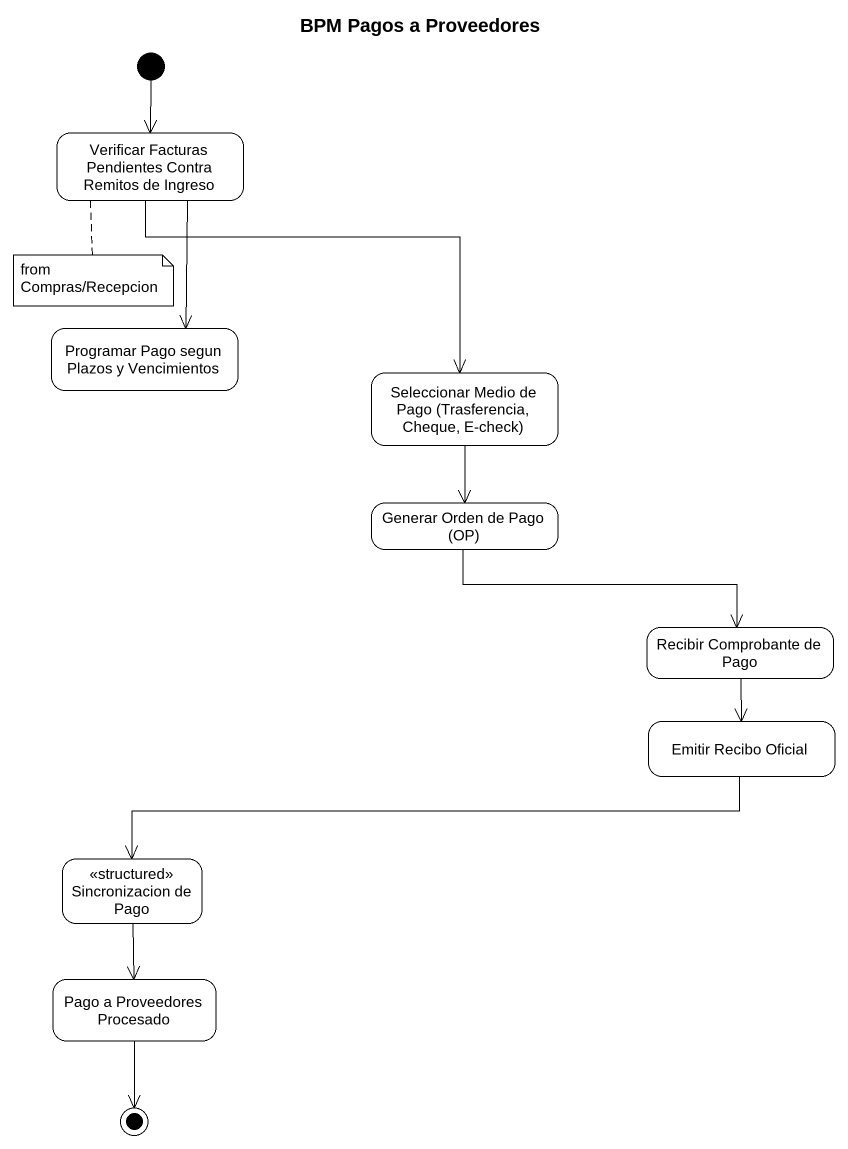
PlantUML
@startuml
title BPM Pagos a Proveedores
hide empty description
state "Verificar Facturas Pendientes Contra Remitos de Ingreso" as Verificar_Facturas
state "Programar Pago segun Plazos y Vencimientos" as Programar_Pago_segun_Plazos
state "Seleccionar Medio de Pago (Trasferencia, Cheque, E-check)" as Seleccionar_Medio_de_Pago
state "Generar Orden de Pago (OP)" as Generar_Orden_de_Pago_OP
state "Recibir Comprobante de Pago" as Recibir_Comprobante_de_Pago
state "Emitir Recibo Oficial" as Emitir_Recibo_Oficial
state "<<structured>> Sincronizacion de Pago" as structured_Sincronizacion
state "Pago a Proveedores Procesado" as Pago_a_Proveedores_Procesado
[*] --> Verificar_Facturas
Verificar_Facturas --> Programar_Pago_segun_Plazos
Verificar_Facturas --> Seleccionar_Medio_de_Pago
Seleccionar_Medio_de_Pago --> Generar_Orden_de_Pago_OP
Generar_Orden_de_Pago_OP -right-> Recibir_Comprobante_de_Pago
Recibir_Comprobante_de_Pago --> Emitir_Recibo_Oficial
Emitir_Recibo_Oficial -left-> structured_Sincronizacion
structured_Sincronizacion --> Pago_a_Proveedores_Procesado
Pago_a_Proveedores_Procesado --> [*]
note bottom of Verificar_Facturas : from Compras/Recepcion
@enduml
